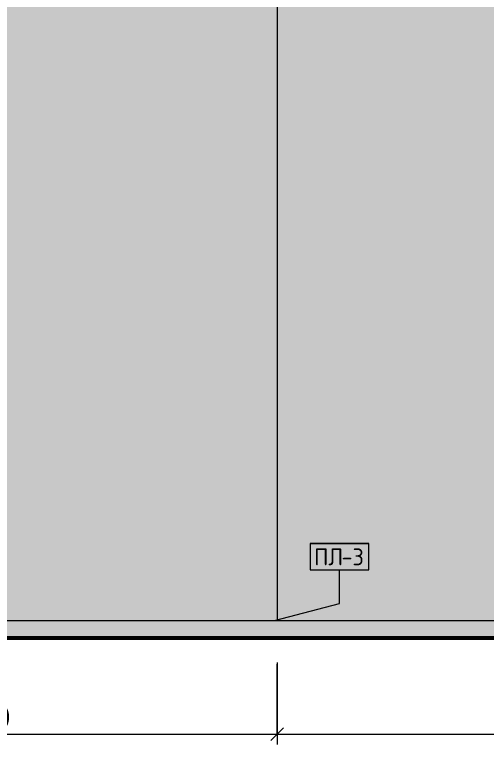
# Model space of a CAD drawing. Header units: millimetres. Extents: x 16345 to 138513, y -2470 to 23828.
# Drawn here: x 48172 to 49569, y 3883 to 6043 of the extents above; entities that cross this region are included whole.
import ezdxf

# ---------------------------------------------------------------- set-up
doc = ezdxf.new("R2010")
doc.units = ezdxf.units.MM
for name, color, linetype, lineweight in [('A-ANNO-DIMS', 7, 'Continuous', 9), ('A-ANNO-DIMS-25', 7, 'Continuous', 9), ('A-GENM', 7, 'Continuous', 9), ('A-GENM-IDEN', 7, 'Continuous', 9), ('A-WALL-PATT', 7, 'Continuous', 9), ('I-WALL', 7, 'Continuous', 9)]:
    doc.layers.add(name, color=color, linetype=linetype, lineweight=lineweight)
doc.layers.add('A-FLOR-FNSH-1', color=7, linetype='Continuous', lineweight=30, true_color=0x3c3c3c)
doc.styles.add('GOST Common_1', font='GOST_Common.ttf', dxfattribs={"height": 50})
doc.styles.add('ISOCPEUR_1', font='isocpeur.ttf', dxfattribs={"width": 0.9, "height": 62.5})
doc.dimstyles.new('ISO-2_5_0_9К_БОЛЬШОЙ_1', dxfattribs={"dimscale": 304.8, "dimtxt": 62.248823, "dimasz": 0.123031, "dimexe": 0.098425, "dimexo": 0.246063, "dimgap": 0, "dimtad": 1, "dimdec": 0, "dimrnd": 10, "dimzin": 0, "dimdsep": 46, "dimtxsty": 'ISOCPEUR_1', "dimblk1": 'OBLIQUE', "dimblk2": 'OBLIQUE', "dimsah": 1, "dimcen": 0.09, "dimdle": 0.098425, "dimazin": 0, "dimtfac": 1, "dimtdec": 4, "dimtix": 1, "dimtmove": 0, "dimatfit": 3, "dimfxl": 1, "dimtvp": 1, "dimtolj": 1, "dimtzin": 0, "dimarcsym": 2})

# ---------------------------------------------------------------- blocks, each defined once
blk = doc.blocks.new('Плинтус - Плинтус темный _ст_школа_-32862081-Развертка 2_28-7')
at = {"layer": 'A-GENM'}
blk.add_hatch(color=256, dxfattribs=at).paths.add_polyline_path([(-27590.7, 4200), (-27460, 4200), (-27460, 4250), (-30945.7, 4250), (-30945.7, 4200), (-27674.6, 4200)])
blk.add_line((-30945.7, 4250), (-27460, 4250), dxfattribs=at)
blk = doc.blocks.new('DIMBLOCK27-Развертка 2_28-7')
at = {"layer": 'A-ANNO-DIMS-25'}
for p, q in [((47228.6, 4125), (47228.6, 3882.8)), ((47228.6, 3912.8), (47228.6, 4120)), ((48949.8, 4125), (48949.8, 3882.8)), ((48949.8, 3912.8), (48949.8, 4120)), ((47198.6, 3912.8), (48949.8, 3912.8))]:
    blk.add_line(p, q, dxfattribs=at)
at = {"layer": 'A-ANNO-DIMS-25', "lineweight": 20}
for p, q in [((47228.6, 3912.8), (47247.3, 3931.6)), ((48949.8, 3912.8), (48968.6, 3931.6)), ((47228.6, 3912.8), (47209.8, 3894.1)), ((48949.8, 3912.8), (48931.1, 3894.1))]:
    blk.add_line(p, q, dxfattribs=at)
at = {"layer": 'A-ANNO-DIMS-25', "color": 0, "insert": (48015.6, 3994.5), "char_height": 62.5, "width": 176.691, "attachment_point": 1, "line_spacing_factor": 1.149209, "style": 'ISOCPEUR_1'}
blk.add_mtext('1720', dxfattribs=at)
blk = doc.blocks.new('_Oblique')
at = {"color": 0, "linetype": 'ByBlock', "lineweight": -2}
blk.add_line((-0.5, -0.5), (0.5, 0.5), dxfattribs=at)
blk = doc.blocks.new('DIMBLOCK28-Развертка 2_28-7')
at = {"layer": 'A-ANNO-DIMS-25'}
for p, q in [((48949.8, 4125), (48949.8, 3882.8)), ((48949.8, 3912.8), (48949.8, 4120)), ((50699.6, 4125), (50699.6, 3882.8)), ((50699.6, 3912.8), (50699.6, 4120)), ((48949.8, 3912.8), (50699.6, 3912.8))]:
    blk.add_line(p, q, dxfattribs=at)
at = {"layer": 'A-ANNO-DIMS-25', "lineweight": 20}
for p, q in [((48949.8, 3912.8), (48968.6, 3931.6)), ((50699.6, 3912.8), (50718.3, 3931.6)), ((48949.8, 3912.8), (48931.1, 3894.1)), ((50699.6, 3912.8), (50680.8, 3894.1))]:
    blk.add_line(p, q, dxfattribs=at)
at = {"layer": 'A-ANNO-DIMS-25', "color": 0, "insert": (49751.1, 3994.5), "char_height": 62.5, "width": 176.691, "attachment_point": 1, "line_spacing_factor": 1.149209, "style": 'ISOCPEUR_1'}
blk.add_mtext('1750', dxfattribs=at)
blk = doc.blocks.new('Mark Reiling - Mark Reiling-26174330-Развертка 2_28-7')
at = {"layer": 'A-GENM-IDEN'}
for p, q in [((-25451.7, 4477.8), (-25451.7, 4399)), ((-25451.7, 4477.8), (-25278.3, 4477.8)), ((-25278.3, 4477.8), (-25451.7, 4477.8)), ((-25451.7, 4477.8), (-25451.7, 4399)), ((-25278.3, 4399), (-25278.3, 4477.8)), ((-25278.3, 4399), (-25278.3, 4477.8)), ((-25451.7, 4399), (-25278.3, 4399)), ((-25451.7, 4399), (-25278.3, 4399))]:
    blk.add_line(p, q, dxfattribs=at)

msp = doc.modelspace()

# ---------------------------------------------------------------- hatches: boundary and pattern name
at = {"layer": 'A-WALL-PATT'}
h = msp.add_hatch(color=256, dxfattribs=at)
h.paths.add_polyline_path([(53252.8, 4250), (53789.6, 4250), (53789.6, 7600), (48949.8, 7600), (48949.8, 4250), (50699.6, 4250), (50699.6, 6300), (51799.6, 6300), (51799.6, 4250), (52917.3, 4250)])
h.paths.add_polyline_path([(55265.8, 4250), (57909.6, 4250), (57909.6, 7600), (55229.6, 7600), (55229.6, 4250)])
at = {"layer": 'I-WALL'}
msp.add_hatch(color=256, dxfattribs=at).paths.add_polyline_path([(47469.6, 4250), (48949.8, 4250), (48949.8, 7600), (47229.6, 7600), (47229.6, 4250), (47312.2, 4250)])

# ---------------------------------------------------------------- linework, layer by layer
at = {"layer": 'A-FLOR-FNSH-1'}
for p, q in [((53859.6, 4200), (47213.8, 4200)), ((47213.8, 4195), (57949.8, 4195))]:
    msp.add_line(p, q, dxfattribs=at)
at = {"layer": 'A-GENM-IDEN'}
for p, q in [((49134.2, 4300), (49134.2, 4398)), ((48941.6, 4250), (49134.2, 4300))]:
    msp.add_line(p, q, dxfattribs=at)
at = {"layer": 'I-WALL'}
msp.add_line((48949.8, 7600), (48949.8, 4250), dxfattribs=at)

# ---------------------------------------------------------------- block references
at = {"layer": 'A-GENM'}
msp.add_blockref('Плинтус - Плинтус темный _ст_школа_-32862081-Развертка 2_28-7', (78159.6, 0), dxfattribs=at)
at = {"layer": 'A-GENM-IDEN'}
msp.add_blockref('Mark Reiling - Mark Reiling-26174330-Развертка 2_28-7', (74499.2, 0), dxfattribs=at)

# ---------------------------------------------------------------- texts
at = {"layer": 'A-GENM-IDEN', "char_height": 50, "attachment_point": 1, "style": 'GOST Common_1'}
for s, insert, width in [('ПЛ', (49059.1, 4462.8), 98.207), ('-3', (49140.1, 4462.8), 86.181)]:
    msp.add_mtext(s, dxfattribs=dict(at, insert=insert, width=width))

# ---------------------------------------------------------------- dimensions: what is measured, and where the dimension line sits
at = {"layer": 'A-ANNO-DIMS'}
for base, p1, p2, override, picture, middle in [((48949.8, 3912.8), (47228.6, 4200), (48949.8, 4200), {"dimpost": '<>', "dimfxl": 1721.256524}, 'DIMBLOCK27-Развертка 2_28-7', (48089.2, 3944.1)), ((50699.6, 3912.8), (48949.8, 4200), (50699.6, 4200), {"dimpost": '<>', "dimfxl": 1749.743467}, 'DIMBLOCK28-Развертка 2_28-7', (49824.7, 3944.1))]:
    dim = msp.add_linear_dim(base=base, p1=p1, p2=p2, dimstyle='ISO-2_5_0_9К_БОЛЬШОЙ_1', override=override, dxfattribs=at)
    dim.commit()
    dim.dimension.update_dxf_attribs({"geometry": picture, "text_midpoint": middle})

doc.saveas('drawing.dxf')
